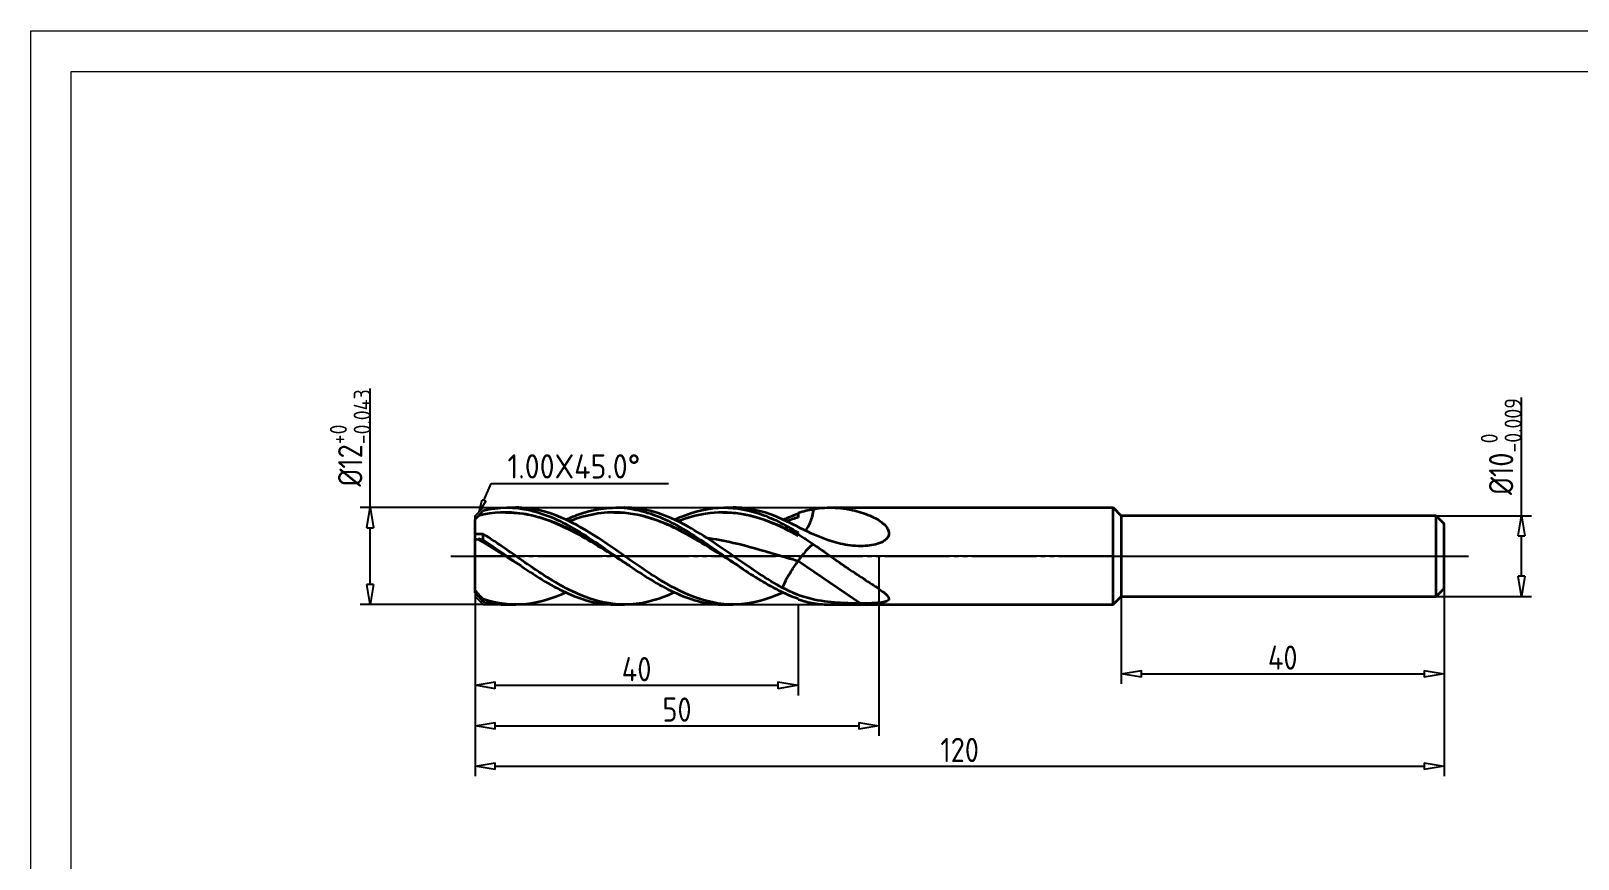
# Model space of a CAD drawing. Header units: millimetres. Extents: x 2708 to 3005, y 1026 to 1236.
# Drawn here: x 2713.4 to 2905, y 1128.3 to 1230.8 of the extents above; entities that cross this region are included whole.
import ezdxf
from ezdxf import colors
from ezdxf.entities.mleader import LeaderData, LeaderLine
from ezdxf.enums import TextEntityAlignment as Align
from ezdxf.math import Vec2, Vec3

# ---------------------------------------------------------------- set-up
doc = ezdxf.new("R2010")
doc.units = ezdxf.units.MM
doc.linetypes.add('JIS_09_08', pattern=[10.75, 8, -0.55, 0.55, -0.55, 0.55, -0.55])
for name, color, linetype in [('中心线', 2, 'JIS_09_08'), ('图框', 7, 'Continuous'), ('尺寸线', 3, 'Continuous'), ('标注', 3, 'Continuous')]:
    doc.layers.add(name, color=color, linetype=linetype)
doc.layers.add('轮廓', color=4, linetype='Continuous', lineweight=35)
doc.styles.add('ZQisocp', font='geniso.shx', dxfattribs={"height": 3})
doc.styles.add('工程字', font='gbenor.shx', dxfattribs={"bigfont": 'gbcbig.shx'})
doc.styles.add('样式 1', font='simsunb.ttf')
doc.dimstyles.new('ZQH', dxfattribs={"dimtxt": 3, "dimasz": 2.5, "dimexe": 1.25, "dimexo": 0, "dimgap": 0.5, "dimtad": 1, "dimdec": 3, "dimdsep": 46, "dimtxsty": '工程字', "dimblk": 'CLOSEDBLANK', "dimcen": -0.8, "dimclrd": 3, "dimclre": 3, "dimclrt": 3, "dimadec": 1, "dimazin": 2, "dimtfac": 1, "dimtdec": 3, "dimtofl": 0, "dimtmove": 0, "dimatfit": 3, "dimldrblk": 'CLOSEDBLANK', "dimfxl": 1, "dimtolj": 1, "dimtzin": 0, "dimarcsym": 0})

# ---------------------------------------------------------------- blocks, each defined once
blk = doc.blocks.new('TYFrameXD')
at = {"layer": '图框', "lineweight": 9}
for p, q in [((5, 5), (5, 205)), ((5, 205), (292, 205)), ((10, 10), (10, 200)), ((10, 200), (287, 200))]:
    blk.add_line(p, q, dxfattribs=at)
at = {"layer": '图框', "style": '样式 1', "flags": 1}
for tag, height, p in [('被加工材料', 1.2, (258.35, 62.06)), ('工件类型', 1.2, (258.35, 58.88)), ('刀具材料', 1.2, (258.35, 55.95)), ('冷却', 1.2, (258.35, 52.93)), ('涂层', 1.2, (258.35, 49.72)), ('孔公差', 1.2, (258.35, 46.73)), ('通孔', 1.2, (258.35, 43.61)), ('设计', 1.73, (215.5, 38.5)), ('刀具名称', 1.73, (264.42, 38.5)), ('设计日期', 1.73, (215.5, 30)), ('刀具编号', 1.73, (264.42, 30)), ('客户名称', 1.73, (264.42, 23.5)), ('审核', 1.73, (215.5, 21.8)), ('客户编号', 1.73, (264.42, 20)), ('审核日期', 1.73, (215.5, 14)), ('图号', 1.73, (264.42, 14, 30))]:
    blk.add_attdef(tag, text='', height=height, dxfattribs=at).set_placement(p, align=Align.MIDDLE_CENTER)
blk = doc.blocks.new('_ClosedBlank')
at = {"color": 0, "linetype": 'ByBlock', "lineweight": -2}
for p, q in [((-1, 0.167), (0, 0)), ((-1, 0.167), (-1, -0.167)), ((0, 0), (-1, -0.167))]:
    blk.add_line(p, q, dxfattribs=at)
blk = doc.blocks.new('*D7')
at = {"layer": 'Defpoints', "color": 0, "transparency": 16777216}
for p in [(2887.42, 1170.82), (2887.42, 1160.82), (2897.98, 1160.82)]:
    blk.add_point(p, dxfattribs=at)
at = {"layer": '尺寸线', "color": 3, "lineweight": -2, "transparency": 16777216}
for p, q in [((2897.98, 1170.82), (2897.98, 1185.44)), ((2887.42, 1170.82), (2899.23, 1170.82)), ((2897.98, 1163.32), (2897.98, 1168.32)), ((2887.42, 1160.82), (2899.23, 1160.82))]:
    blk.add_line(p, q, dxfattribs=at)
at = {"layer": '尺寸线', "color": 3, "lineweight": -2, "transparency": 16777216, "xscale": 2.5, "yscale": 2.5, "zscale": 2.5}
for p, rotation in [((2897.98, 1170.82), 90), ((2897.98, 1160.82), 270)]:
    blk.add_blockref('_ClosedBlank', p, dxfattribs=dict(at, rotation=rotation))
at = {"layer": '尺寸线', "color": 3, "transparency": 16777216, "insert": (2895.47, 1179.38), "char_height": 3, "attachment_point": 5, "rotation": 90, "style": '工程字'}
blk.add_mtext('\\A1;%%C10{\\H0.7x;\\S 0^ -0.009;}', dxfattribs=at)
blk = doc.blocks.new('*D8')
at = {"layer": 'Defpoints', "color": 0, "transparency": 16777216}
for p in [(2888.42, 1161.82), (2848.42, 1160.82), (2888.42, 1151.25)]:
    blk.add_point(p, dxfattribs=at)
at = {"layer": '尺寸线', "color": 3, "lineweight": -2, "transparency": 16777216}
for p, q in [((2888.42, 1161.82), (2888.42, 1150)), ((2848.42, 1160.82), (2848.42, 1150)), ((2850.92, 1151.25), (2885.92, 1151.25))]:
    blk.add_line(p, q, dxfattribs=at)
at = {"layer": '尺寸线', "color": 3, "lineweight": -2, "transparency": 16777216, "xscale": 2.5, "yscale": 2.5, "zscale": 2.5, "rotation": 180}
blk.add_blockref('_ClosedBlank', (2848.42, 1151.25), dxfattribs=at)
at = {"layer": '尺寸线', "color": 3, "lineweight": -2, "transparency": 16777216, "xscale": 2.5, "yscale": 2.5, "zscale": 2.5}
blk.add_blockref('_ClosedBlank', (2888.42, 1151.25), dxfattribs=at)
at = {"layer": '尺寸线', "color": 3, "transparency": 16777216, "insert": (2868.42, 1153.25), "char_height": 3, "attachment_point": 5, "style": '工程字'}
blk.add_mtext('\\A1;40', dxfattribs=at)
blk = doc.blocks.new('*D9')
at = {"layer": 'Defpoints', "color": 0, "transparency": 16777216}
for p in [(2768.42, 1159.82), (2808.42, 1159.82), (2808.42, 1149.82)]:
    blk.add_point(p, dxfattribs=at)
at = {"layer": '标注', "color": 3, "lineweight": -2, "transparency": 16777216}
for p, q in [((2768.42, 1159.82), (2768.42, 1148.57)), ((2808.42, 1159.82), (2808.42, 1148.57)), ((2770.92, 1149.82), (2805.92, 1149.82))]:
    blk.add_line(p, q, dxfattribs=at)
at = {"layer": '标注', "color": 3, "lineweight": -2, "transparency": 16777216, "xscale": 2.5, "yscale": 2.5, "zscale": 2.5, "rotation": 180}
blk.add_blockref('_ClosedBlank', (2768.42, 1149.82), dxfattribs=at)
at = {"layer": '标注', "color": 3, "lineweight": -2, "transparency": 16777216, "xscale": 2.5, "yscale": 2.5, "zscale": 2.5}
blk.add_blockref('_ClosedBlank', (2808.42, 1149.82), dxfattribs=at)
at = {"layer": '标注', "color": 3, "transparency": 16777216, "insert": (2788.42, 1151.82), "char_height": 3, "attachment_point": 5, "style": '工程字'}
blk.add_mtext('\\A1;40', dxfattribs=at)
blk = doc.blocks.new('*D10')
at = {"layer": 'Defpoints', "color": 0, "transparency": 16777216}
for p in [(2768.42, 1165.82), (2818.42, 1165.82), (2818.42, 1144.82)]:
    blk.add_point(p, dxfattribs=at)
at = {"layer": '标注', "color": 3, "lineweight": -2, "transparency": 16777216}
for p, q in [((2768.42, 1165.82), (2768.42, 1143.57)), ((2818.42, 1165.82), (2818.42, 1143.57)), ((2770.92, 1144.82), (2815.92, 1144.82))]:
    blk.add_line(p, q, dxfattribs=at)
at = {"layer": '标注', "color": 3, "lineweight": -2, "transparency": 16777216, "xscale": 2.5, "yscale": 2.5, "zscale": 2.5, "rotation": 180}
blk.add_blockref('_ClosedBlank', (2768.42, 1144.82), dxfattribs=at)
at = {"layer": '标注', "color": 3, "lineweight": -2, "transparency": 16777216, "xscale": 2.5, "yscale": 2.5, "zscale": 2.5}
blk.add_blockref('_ClosedBlank', (2818.42, 1144.82), dxfattribs=at)
at = {"layer": '标注', "color": 3, "transparency": 16777216, "insert": (2793.42, 1146.82), "char_height": 3, "attachment_point": 5, "style": '工程字'}
blk.add_mtext('\\A1;50', dxfattribs=at)
blk = doc.blocks.new('*D11')
at = {"layer": 'Defpoints', "color": 0, "transparency": 16777216}
for p in [(2768.42, 1165.82), (2888.42, 1165.82), (2888.42, 1139.82)]:
    blk.add_point(p, dxfattribs=at)
at = {"layer": '标注', "color": 3, "lineweight": -2, "transparency": 16777216}
for p, q in [((2768.42, 1165.82), (2768.42, 1138.57)), ((2888.42, 1165.82), (2888.42, 1138.57)), ((2770.92, 1139.82), (2885.92, 1139.82))]:
    blk.add_line(p, q, dxfattribs=at)
at = {"layer": '标注', "color": 3, "lineweight": -2, "transparency": 16777216, "xscale": 2.5, "yscale": 2.5, "zscale": 2.5, "rotation": 180}
blk.add_blockref('_ClosedBlank', (2768.42, 1139.82), dxfattribs=at)
at = {"layer": '标注', "color": 3, "lineweight": -2, "transparency": 16777216, "xscale": 2.5, "yscale": 2.5, "zscale": 2.5}
blk.add_blockref('_ClosedBlank', (2888.42, 1139.82), dxfattribs=at)
at = {"layer": '标注', "color": 3, "transparency": 16777216, "insert": (2828.42, 1141.82), "char_height": 3, "attachment_point": 5, "style": '工程字'}
blk.add_mtext('\\A1;120', dxfattribs=at)
blk = doc.blocks.new('*D12')
at = {"layer": 'Defpoints', "color": 0, "transparency": 16777216}
for p in [(2769.42, 1171.82), (2755.42, 1159.82), (2769.42, 1159.82)]:
    blk.add_point(p, dxfattribs=at)
at = {"layer": '标注', "color": 3, "lineweight": -2, "transparency": 16777216}
for p, q in [((2755.42, 1171.82), (2755.42, 1186.56)), ((2769.42, 1171.82), (2754.17, 1171.82)), ((2755.42, 1162.32), (2755.42, 1169.32)), ((2769.42, 1159.82), (2754.17, 1159.82))]:
    blk.add_line(p, q, dxfattribs=at)
at = {"layer": '标注', "color": 3, "lineweight": -2, "transparency": 16777216, "xscale": 2.5, "yscale": 2.5, "zscale": 2.5}
for p, rotation in [((2755.42, 1171.82), 90), ((2755.42, 1159.82), 270)]:
    blk.add_blockref('_ClosedBlank', p, dxfattribs=dict(at, rotation=rotation))
at = {"layer": '标注', "color": 3, "transparency": 16777216, "insert": (2752.96, 1180.44), "char_height": 3, "attachment_point": 5, "rotation": 90, "style": '工程字'}
blk.add_mtext('\\A1;%%C12{\\H0.7x;\\S+0^ -0.043;}', dxfattribs=at)

msp = doc.modelspace()

# ---------------------------------------------------------------- linework, layer by layer
at = {"color": 2}
msp.add_lwpolyline([(2768.4243, 1165.817), (2768.4243, 1170.817), (2769.4243, 1171.817), (2847.4243, 1171.817), (2847.4243, 1165.817)], close=True, dxfattribs=at)
at = {"color": 2, "extrusion": (0, -1.22465e-16, -1)}
msp.add_lwpolyline([(-2768.4243, 1165.817), (-2768.4243, 1160.817), (-2769.4243, 1159.817), (-2847.4243, 1159.817), (-2847.4243, 1165.817)], close=True, dxfattribs=at)
at = {"layer": '中心线'}
for p, q in [((2765.4243, 1165.817), (2891.4243, 1165.817)), ((2846.3657, 1165.817), (2890.1666, 1165.817))]:
    msp.add_line(p, q, dxfattribs=at)
at = {"layer": '轮廓', "lineweight": 35}
for p, q in [((2772.17, 1171.217), (2772.3666, 1171.217)), ((2772.3666, 1171.817), (2773.4687, 1171.817)), ((2785.6299, 1171.217), (2785.8266, 1171.217)), ((2785.8266, 1171.817), (2786.9286, 1171.817)), ((2799.0899, 1171.217), (2799.2866, 1171.217)), ((2799.2866, 1171.817), (2800.3886, 1171.817)), ((2812.3934, 1171.817), (2847.4243, 1171.817)), ((2847.4243, 1159.817), (2847.4243, 1171.817)), ((2808.4243, 1168.5144), (2808.4243, 1168.7168)), ((2768.4243, 1167.9292), (2768.4243, 1168.5341)), ((2769.4243, 1167.837), (2769.4243, 1168.5449)), ((2808.4243, 1165.2164), (2816.1664, 1159.9453)), ((2768.4243, 1161.285), (2768.4243, 1161.6197)), ((2769.4243, 1160.1673), (2769.4243, 1160.473)), ((2772.3666, 1159.817), (2773.4687, 1159.817)), ((2785.8266, 1159.817), (2786.9286, 1159.817)), ((2799.2866, 1159.817), (2800.3886, 1159.817)), ((2808.4243, 1160.4576), (2808.4243, 1160.5643)), ((2812.3934, 1159.817), (2847.4243, 1159.817))]:
    msp.add_line(p, q, dxfattribs=at)
at = {"layer": '轮廓'}
for p, q in [((2847.4243, 1171.817), (2848.4243, 1170.817)), ((2848.4243, 1170.817), (2848.4243, 1160.817)), ((2887.4243, 1170.817), (2848.4243, 1170.817)), ((2887.4243, 1170.817), (2888.4243, 1169.817)), ((2887.4243, 1160.817), (2887.4243, 1170.817)), ((2888.4243, 1161.817), (2888.4243, 1169.817)), ((2888.4243, 1161.817), (2887.4243, 1160.817)), ((2847.4243, 1159.817), (2848.4243, 1160.817)), ((2848.4243, 1160.817), (2887.4243, 1160.817))]:
    msp.add_line(p, q, dxfattribs=at)
at = {"layer": '轮廓', "lineweight": 35}
for points in [[(2768.4243, 1170.349), (2768.5606, 1170.5018), (2768.6939, 1170.6562), (2768.8243, 1170.8106)], [(2768.8763, 1170.823), (2769.0607, 1171.0387), (2769.2433, 1171.2536), (2769.4243, 1171.4668)], [(2806.5676, 1170.3235), (2807.1841, 1170.6086), (2807.8018, 1170.8591), (2808.4243, 1171.0698)], [(2808.4243, 1170.6031), (2807.9467, 1170.4638), (2807.4711, 1170.3027), (2806.9959, 1170.1219)], [(2808.4243, 1171.1765), (2809.065, 1171.3782), (2809.7065, 1171.5352), (2810.353, 1171.6433)], [(2808.4243, 1171.1765), (2808.4243, 1170.9788), (2808.4243, 1170.7872), (2808.4243, 1170.6031)], [(2768.4243, 1168.5341), (2768.4243, 1168.5376), (2768.4243, 1168.541), (2768.4243, 1168.5445)], [(2768.4243, 1167.9292), (2768.5606, 1167.9239), (2768.6939, 1167.9047), (2768.8243, 1167.8722)], [(2768.8243, 1167.8722), (2768.8243, 1167.9104), (2768.8243, 1167.9485), (2768.8243, 1167.9863)], [(2768.8243, 1167.9863), (2770.0051, 1167.3049), (2771.1858, 1166.561), (2772.3666, 1165.817)], [(2768.8243, 1167.9863), (2769.0263, 1167.9509), (2769.2262, 1167.9009), (2769.4243, 1167.837)], [(2774.1076, 1164.6063), (2772.3319, 1165.6967), (2770.5984, 1166.8383), (2768.8243, 1167.8722)], [(2808.4243, 1168.5144), (2808.4243, 1168.4686), (2808.4243, 1168.4023), (2808.4243, 1168.3176)], [(2808.4243, 1168.5144), (2809.0652, 1168.1136), (2809.7067, 1167.6897), (2810.353, 1167.2503)], [(2768.4243, 1161.285), (2768.5606, 1161.1322), (2768.6939, 1160.9778), (2768.8243, 1160.8234)], [(2806.4956, 1161.2774), (2806.4982, 1161.2984), (2806.5009, 1161.3193), (2806.5037, 1161.3402)], [(2806.5676, 1161.3105), (2806.5436, 1161.2994), (2806.5196, 1161.2884), (2806.4956, 1161.2774)], [(2768.8243, 1160.8234), (2768.8243, 1160.8391), (2768.8243, 1160.8553), (2768.8243, 1160.8719)], [(2768.8243, 1160.8719), (2769.0263, 1160.6357), (2769.2262, 1160.4005), (2769.4243, 1160.1673)], [(2768.8763, 1160.811), (2768.859, 1160.8151), (2768.8417, 1160.8193), (2768.8243, 1160.8234)], [(2769.4243, 1160.1673), (2770.4144, 1159.9339), (2771.3904, 1159.8171), (2772.3666, 1159.8171)], [(2808.4243, 1160.4576), (2809.0652, 1160.2558), (2809.7067, 1160.0988), (2810.353, 1159.9907)], [(2810.353, 1159.9907), (2811.0402, 1159.8758), (2811.7117, 1159.817), (2812.3936, 1159.817)]]:
    msp.add_open_spline(points, degree=3, dxfattribs=at)
for points, knots in [([(2787.5676, 1164.6063), (2787.171, 1164.8499), (2786.7736, 1165.0979), (2784.2653, 1166.6726), (2782.2248, 1167.9938), (2778.1646, 1170.0407), (2776.2683, 1170.7435), (2772.4682, 1171.3373), (2770.6682, 1171.2529), (2768.8243, 1170.8106)], [-22.73134334, -22.73134334, -22.73134334, -22.73134334, -21.31596746, -21.31596746, -13.83684293, -13.83684293, -6.91842147, -6.91842147, -0.36158677, -0.36158677, -0.36158677, -0.36158677]), ([(2769.4243, 1171.4668), (2771.3819, 1171.9282), (2773.2842, 1171.9338), (2777.1995, 1171.031), (2779.1019, 1170.1495), (2783.0172, 1167.8214), (2784.9195, 1166.4437), (2788.8348, 1163.7227), (2790.7372, 1162.46), (2794.6525, 1160.553), (2796.5549, 1159.9651), (2798.7713, 1159.8251), (2799.0292, 1159.817), (2799.2866, 1159.817)], [0.00016448, 0.00016448, 0.00016448, 0.00016448, 7.16954275, 7.16954275, 14.33908549, 14.33908549, 21.50862824, 21.50862824, 28.67817098, 28.67817098, 35.84771373, 35.84771373, 36.79535099, 36.79535099, 36.79535099, 36.79535099]), ([(2772.3666, 1171.2166), (2772.6612, 1171.2168), (2772.9558, 1171.2074), (2773.2505, 1171.1883), (2774.7258, 1171.0926), (2776.2012, 1170.7529), (2777.6766, 1170.2129), (2779.152, 1169.673), (2780.6274, 1168.9339), (2782.1028, 1168.0905), (2783.344, 1167.381), (2784.5853, 1166.5991), (2785.8266, 1165.817)], [0.46007179, 0.46007179, 0.46007179, 0.46007179, 0.56321897, 0.56321897, 0.56321897, 1.07975743, 1.07975743, 1.07975743, 1.5962959, 1.5962959, 1.5962959, 2.03086812, 2.03086812, 2.03086812, 2.03086812]), ([(2806.4956, 1161.2774), (2804.538, 1160.3811), (2802.6356, 1159.8667), (2798.7203, 1159.7742), (2796.8179, 1160.1987), (2793.4157, 1161.6313), (2791.9937, 1162.4341), (2788.5915, 1164.6069), (2786.6892, 1166.0127), (2783.2869, 1168.3171), (2781.865, 1169.2149), (2778.5721, 1170.8869), (2776.7706, 1171.5124), (2774.4351, 1171.7885), (2773.9511, 1171.817), (2773.4686, 1171.817)], [0, 0, 0, 0, 7.16954291, 7.16954291, 14.33908582, 14.33908582, 19.62955667, 19.62955667, 26.79909958, 26.79909958, 32.08957042, 32.08957042, 38.85855945, 38.85855945, 40.64295615, 40.64295615, 40.64295615, 40.64295615]), ([(2779.6476, 1170.3235), (2780.116, 1170.5401), (2780.5862, 1170.7372), (2783.0172, 1171.6361), (2784.9195, 1171.9396), (2788.8348, 1171.6043), (2790.7372, 1170.9754), (2794.6525, 1169.0058), (2796.5549, 1167.7234), (2800.1759, 1165.1983), (2801.805, 1164.0324), (2805.1318, 1161.975), (2806.7609, 1161.1272), (2808.4243, 1160.5643)], [12.60549362, 12.60549362, 12.60549362, 12.60549362, 14.33908549, 14.33908549, 21.50862824, 21.50862824, 28.67817098, 28.67817098, 35.84771373, 35.84771373, 41.93956675, 41.93956675, 48.03141978, 48.03141978, 48.03141978, 48.03141978]), ([(2801.0276, 1164.6063), (2799.6612, 1165.4455), (2798.3129, 1166.3195), (2794.8351, 1168.4428), (2792.7947, 1169.5646), (2789.2409, 1170.8106), (2787.819, 1171.1177), (2784.2653, 1171.312), (2782.2248, 1170.9345), (2780.1017, 1170.1317), (2780.0877, 1170.1264), (2780.0737, 1170.121)], [-38.77050505, -38.77050505, -38.77050505, -38.77050505, -33.91754622, -33.91754622, -26.43842169, -26.43842169, -21.31596746, -21.31596746, -13.83684293, -13.83684293, -13.78733526, -13.78733526, -13.78733526, -13.78733526]), ([(2785.8266, 1171.2167), (2786.0607, 1171.2169), (2786.2948, 1171.211), (2786.5289, 1171.1989), (2788.0043, 1171.1228), (2789.4797, 1170.8022), (2790.9551, 1170.2784), (2792.4305, 1169.7545), (2793.9059, 1169.0286), (2795.3813, 1168.1938), (2796.683, 1167.4571), (2797.9848, 1166.6372), (2799.2866, 1165.817)], [2.0308681, 2.0308681, 2.0308681, 2.0308681, 2.11283436, 2.11283436, 2.11283436, 2.62937282, 2.62937282, 2.62937282, 3.14591128, 3.14591128, 3.14591128, 3.60166442, 3.60166442, 3.60166442, 3.60166442]), ([(2806.4956, 1161.8938), (2804.538, 1162.9309), (2802.6356, 1164.2445), (2798.7203, 1166.9844), (2796.8179, 1168.3298), (2793.4157, 1170.2332), (2791.9937, 1170.8746), (2789.3298, 1171.6395), (2788.1319, 1171.8169), (2786.9287, 1171.817)], [0, 0, 0, 0, 7.16954291, 7.16954291, 14.33908582, 14.33908582, 19.62955667, 19.62955667, 24.09530614, 24.09530614, 24.09530614, 24.09530614]), ([(2793.1076, 1170.3235), (2794.9207, 1171.1616), (2796.6927, 1171.6776), (2800.1759, 1171.8976), (2801.805, 1171.6627), (2805.1318, 1170.5705), (2806.7609, 1169.7364), (2808.4243, 1168.7168)], [29.18298729, 29.18298729, 29.18298729, 29.18298729, 35.84771373, 35.84771373, 41.93956675, 41.93956675, 48.03141978, 48.03141978, 48.03141978, 48.03141978]), ([(2808.4243, 1168.3176), (2807.2251, 1168.9874), (2806.039, 1169.5763), (2803.6407, 1170.5161), (2802.4546, 1170.8565), (2799.8108, 1171.2731), (2798.3889, 1171.2742), (2795.7945, 1170.8691), (2794.665, 1170.5516), (2793.5337, 1170.1209)], [-47.54444169, -47.54444169, -47.54444169, -47.54444169, -43.29222107, -43.29222107, -39.04000046, -39.04000046, -33.91754622, -33.91754622, -29.84015307, -29.84015307, -29.84015307, -29.84015307]), ([(2799.2866, 1171.2168), (2799.4602, 1171.2169), (2799.6338, 1171.2137), (2799.8074, 1171.207), (2801.2828, 1171.1506), (2802.7582, 1170.8493), (2804.2336, 1170.3418), (2805.6305, 1169.8614), (2807.0274, 1169.1975), (2808.4243, 1168.4268)], [3.6016644, 3.6016644, 3.6016644, 3.6016644, 3.66244974, 3.66244974, 3.66244974, 4.1789882, 4.1789882, 4.1789882, 4.66805121, 4.66805121, 4.66805121, 4.66805121]), ([(2806.4956, 1170.3566), (2804.5592, 1171.2432), (2802.6763, 1171.7564), (2800.6226, 1171.8153), (2800.5055, 1171.817), (2800.3886, 1171.817)], [0, 0, 0, 0, 7.09174968, 7.09174968, 7.52134438, 7.52134438, 7.52134438, 7.52134438]), ([(2814.4018, 1171.6511), (2814.653, 1171.61), (2814.9039, 1171.5615), (2815.8704, 1171.3453), (2816.6003, 1171.1201), (2817.9446, 1170.5427), (2818.5092, 1170.2154), (2819.1616, 1169.6665), (2819.3958, 1169.4202), (2819.6106, 1168.9971), (2819.6611, 1168.8372), (2819.6699, 1168.5429), (2819.6475, 1168.4175), (2819.5462, 1168.1755), (2819.4716, 1168.0659), (2819.2545, 1167.8315), (2819.0994, 1167.7177), (2818.675, 1167.473), (2818.3527, 1167.3487), (2817.3872, 1167.1043), (2816.655, 1167.0292), (2815.0043, 1167.0847), (2814.1697, 1167.2132), (2812.1962, 1167.7002), (2811.1066, 1168.1282), (2808.8045, 1169.1956), (2807.6891, 1169.8102), (2806.4956, 1170.3566)], [4.95760818, 4.95760818, 4.95760818, 4.95760818, 5.87019386, 5.87019386, 8.4883464, 8.4883464, 11.02965586, 11.02965586, 12.49645726, 12.49645726, 13.27216389, 13.27216389, 13.85729449, 13.85729449, 14.42921344, 14.42921344, 15.20672517, 15.20672517, 16.4437678, 16.4437678, 18.42500563, 18.42500563, 20.42211657, 20.42211657, 23.30055277, 23.30055277, 26.60283351, 26.60283351, 26.60283351, 26.60283351]), ([(2809.3107, 1168.9714), (2809.431, 1169.1142), (2809.6699, 1169.452), (2809.9746, 1170.0726), (2810.2211, 1170.8177), (2810.3207, 1171.3576), (2810.353, 1171.6433)], [5.180024858, 5.180024858, 5.180024858, 5.180024858, 5.385587406, 5.609986881, 5.834386357, 6.086619427, 6.086619427, 6.086619427, 6.086619427]), ([(2810.353, 1171.6433), (2811.2388, 1171.7915), (2812.0983, 1171.8463), (2813.4578, 1171.779), (2813.9302, 1171.7282), (2814.4018, 1171.6511)], [0, 0, 0, 0, 3.24405438, 3.24405438, 4.95760818, 4.95760818, 4.95760818, 4.95760818]), ([(2768.4243, 1168.5445), (2768.4243, 1168.618), (2768.4243, 1168.6996), (2768.4243, 1169.0217), (2768.4243, 1169.3118), (2768.4243, 1169.8326), (2768.4243, 1170.0208), (2768.4243, 1170.2641), (2768.4243, 1170.3063), (2768.4243, 1170.349)], [5.41120288, 5.41120288, 5.41120288, 5.41120288, 5.95419492, 5.95419492, 7.3672223, 7.3672223, 8.07685287, 8.07685287, 8.22345429, 8.22345429, 8.22345429, 8.22345429]), ([(2769.4243, 1168.5449), (2769.397, 1168.5436), (2769.3695, 1168.5424), (2769.0373, 1168.5295), (2768.7273, 1168.5313), (2768.4243, 1168.5341)], [3.48132841, 3.48132841, 3.48132841, 3.48132841, 3.58607838, 3.58607838, 4.74662199, 4.74662199, 4.74662199, 4.74662199]), ([(2768.4243, 1161.6197), (2768.4243, 1161.6208), (2768.4243, 1161.6218), (2768.4243, 1162.0031), (2768.4243, 1162.4204), (2768.4243, 1163.4091), (2768.4243, 1163.9912), (2768.4243, 1165.2654), (2768.4243, 1165.9747), (2768.4243, 1166.935), (2768.4243, 1167.2587), (2768.4243, 1167.6817), (2768.4243, 1167.816), (2768.4243, 1167.9292)], [1.10248756, 1.10248756, 1.10248756, 1.10248756, 1.10608529, 1.10608529, 2.40287649, 2.40287649, 4.09899665, 4.09899665, 6.27039093, 6.27039093, 7.52401952, 7.52401952, 8.22145218, 8.22145218, 8.22145218, 8.22145218]), ([(2793.1076, 1161.3105), (2792.2564, 1160.917), (2791.4068, 1160.5909), (2788.5915, 1159.7826), (2786.6892, 1159.6655), (2783.2869, 1160.2697), (2781.865, 1160.7695), (2778.5722, 1162.3571), (2776.7706, 1163.5284), (2773.0741, 1166.0796), (2771.2726, 1167.3923), (2769.4243, 1168.5449)], [16.48868651, 16.48868651, 16.48868651, 16.48868651, 19.62955667, 19.62955667, 26.79909958, 26.79909958, 32.08957042, 32.08957042, 38.85847513, 38.85847513, 45.62737983, 45.62737983, 45.62737983, 45.62737983]), ([(2769.4243, 1167.837), (2771.3819, 1166.5463), (2773.2842, 1165.1356), (2777.1995, 1162.547), (2779.1019, 1161.4457), (2782.6654, 1160.128), (2784.234, 1159.8171), (2785.8265, 1159.817)], [0.00016448, 0.00016448, 0.00016448, 0.00016448, 7.16954275, 7.16954275, 14.33908549, 14.33908549, 20.2202702, 20.2202702, 20.2202702, 20.2202702]), ([(2797.0444, 1168.0989), (2798.1608, 1167.9443), (2799.2772, 1167.7323), (2800.3936, 1167.4764), (2802.1697, 1167.0693), (2803.9457, 1166.5529), (2805.7218, 1166.0216), (2806.6226, 1165.7521), (2807.5235, 1165.4793), (2808.4243, 1165.2164)], [3.62008861, 3.62008861, 3.62008861, 3.62008861, 4.01094121, 4.01094121, 4.01094121, 4.63275091, 4.63275091, 4.63275091, 4.9481342, 4.9481342, 4.9481342, 4.9481342]), ([(2808.4243, 1165.2165), (2808.7185, 1165.625), (2809.3066, 1166.3869), (2810.0146, 1167.1403), (2810.2841, 1167.2865), (2810.3494, 1167.2526), (2810.353, 1167.2503)], [0, 0, 0, 0, 0.44879895, 0.8975979, 1.34639685, 1.3742304, 1.3742304, 1.3742304, 1.3742304]), ([(2810.353, 1167.2503), (2811.2388, 1166.648), (2812.0983, 1166.0232), (2813.7081, 1164.8888), (2814.4348, 1164.3885), (2815.8704, 1163.4311), (2816.6003, 1162.9604), (2817.9446, 1162.0841), (2818.5092, 1161.7088), (2819.1616, 1161.2066), (2819.3958, 1161.0079), (2819.6106, 1160.7261), (2819.6611, 1160.6291), (2819.6699, 1160.47), (2819.6475, 1160.4082), (2819.5462, 1160.2984), (2819.4716, 1160.2534), (2819.2545, 1160.1635), (2819.0994, 1160.1252), (2818.675, 1160.0479), (2818.3527, 1160.015), (2817.4688, 1159.9598), (2816.8535, 1159.9453), (2816.1664, 1159.9453)], [0, 0, 0, 0, 3.24405438, 3.24405438, 5.87019386, 5.87019386, 8.4883464, 8.4883464, 11.02965586, 11.02965586, 12.49645726, 12.49645726, 13.27216389, 13.27216389, 13.85729449, 13.85729449, 14.42921344, 14.42921344, 15.20672517, 15.20672517, 16.4437678, 16.4437678, 18.15296811, 18.15296811, 18.15296811, 18.15296811]), ([(2806.4956, 1161.8938), (2806.5566, 1162.1032), (2806.7552, 1162.5536), (2807.1881, 1163.3303), (2807.6888, 1164.154), (2808.1301, 1164.8079), (2808.4243, 1165.2164)], [4.90895477, 4.90895477, 4.90895477, 4.90895477, 5.38558741, 5.60998688, 5.83438636, 6.28318531, 6.28318531, 6.28318531, 6.28318531]), ([(2769.4243, 1160.473), (2769.2674, 1160.6454), (2769.107, 1160.8251), (2768.7745, 1161.2055), (2768.5997, 1161.4097), (2768.4243, 1161.6197)], [3.46792366, 3.46792366, 3.46792366, 3.46792366, 4.05763743, 4.05763743, 4.66817322, 4.66817322, 4.66817322, 4.66817322]), ([(2779.6476, 1161.3105), (2778.0022, 1160.55), (2776.3843, 1160.0514), (2772.9453, 1159.6991), (2771.2057, 1159.9059), (2769.4243, 1160.473)], [33.03304424, 33.03304424, 33.03304424, 33.03304424, 39.10352687, 39.10352687, 45.62776218, 45.62776218, 45.62776218, 45.62776218]), ([(2816.1664, 1159.9453), (2816.057, 1159.9453), (2815.9458, 1159.9457), (2815.0059, 1159.9524), (2814.1729, 1159.978), (2812.2001, 1160.112), (2811.1097, 1160.251), (2808.806, 1160.8163), (2807.6899, 1161.261), (2806.4956, 1161.8938)], [18.15296811, 18.15296811, 18.15296811, 18.15296811, 18.42500563, 18.42500563, 20.4182956, 20.4182956, 23.29852979, 23.29852979, 26.60301438, 26.60301438, 26.60301438, 26.60301438])]:
    msp.add_open_spline(points, degree=3, knots=knots, dxfattribs=at)

# ---------------------------------------------------------------- block references
at = {"color": 0}
msp.add_blockref('TYFrameXD', (2708.4243, 1025.817), dxfattribs=at)

# ---------------------------------------------------------------- dimensions: what is measured, and where the dimension line sits
at = {"layer": '尺寸线'}
dim = msp.add_linear_dim(base=(2897.9832, 1160.817), p1=(2887.4243, 1170.817), p2=(2887.4243, 1160.817), angle=90, text='%%C<>{\\H0.7x;\\S 0^ -0.009;}', dimstyle='ZQH', dxfattribs=at)
dim.commit()
dim.dimension.update_dxf_attribs({"geometry": '*D7', "text_midpoint": (2897.9832, 1179.3797), "dimtype": 128})
dim = msp.add_linear_dim(base=(2888.4243, 1151.2469), p1=(2848.4243, 1160.817), p2=(2888.4243, 1161.817), dimstyle='ZQH', dxfattribs=at)
dim.commit()
dim.dimension.update_dxf_attribs({"geometry": '*D8', "text_midpoint": (2868.4243, 1151.2469), "dimtype": 128})
at = {"layer": '标注'}
dim = msp.add_linear_dim(base=(2755.4243, 1159.817), p1=(2769.4243, 1171.817), p2=(2769.4243, 1159.817), angle=89.999998, text='%%C<>{\\H0.7x;\\S+0^ -0.043;}', dimstyle='ZQH', dxfattribs=at)
dim.commit()
dim.dimension.update_dxf_attribs({"geometry": '*D12', "text_midpoint": (2755.4243, 1180.4408), "dimtype": 128})
for base, p2, picture, middle in [((2818.4243, 1144.817), (2818.4243, 1165.817), '*D10', (2793.4243, 1146.817)), ((2888.4243, 1139.817), (2888.4243, 1165.817), '*D11', (2828.4243, 1141.817))]:
    dim = msp.add_linear_dim(base=base, p1=(2768.4243, 1165.817), p2=p2, dimstyle='ZQH', dxfattribs=at)
    dim.commit()
    dim.dimension.update_dxf_attribs({"geometry": picture, "text_midpoint": middle})
at = {"layer": '标注', "color": 3}
dim = msp.add_linear_dim(base=(2808.4243, 1149.817), p1=(2768.4243, 1159.817), p2=(2808.4243, 1159.817), dimstyle='ZQH', dxfattribs=at)
dim.commit()
dim.dimension.update_dxf_attribs({"geometry": '*D9', "text_midpoint": (2788.4243, 1151.817)})

# ---------------------------------------------------------------- leaders
at = {"layer": '标注'}
ml = msp.add_multileader_mtext('Standard', dxfattribs=at)
ml.set_content('1.00X45.0°', color=3, style='ZQisocp')
ml.set_leader_properties(color=3)
ml.set_arrow_properties(name='CLOSEDBLANK')
ml.build(insert=Vec2(0, 0))
ml.multileader.update_dxf_attribs({"has_dogleg": 0, "text_left_attachment_type": 6, "text_right_attachment_type": 6, "dogleg_length": 0, "arrow_head_size": 1.5})
ctx = ml.context
ctx.base_point, ctx.char_height, ctx.arrow_head_size, ctx.plane_origin = Vec3(2770.4243, 1174.817), 3, 1.5, Vec3(2768.4243, 1165.817)
ctx.left_attachment, ctx.right_attachment = 6, 6
notes = []
notes.append((ctx, [(0, (1, 1, 0), (2770.4243, 1174.817), (1, 0), 0, [(0, [(2768.9243, 1171.317)], 0, [])])]))
ctx.mtext.insert, ctx.mtext.line_spacing_factor, ctx.mtext.line_spacing_style, ctx.mtext.flow_direction = Vec3(2772.4243, 1178.417), 0.8, 2, 5
for ctx, leaders in notes:
    for number, flags, end, landing, length, lines in leaders:
        leader = LeaderData()
        leader.index, (leader.has_last_leader_line, leader.has_dogleg_vector, leader.attachment_direction) = number, flags
        leader.last_leader_point, leader.dogleg_vector, leader.dogleg_length = Vec3(end), Vec3(landing), length
        for number, points, colour, breaks in lines:
            line = LeaderLine()
            line.index, line.vertices, line.color, line.breaks = number, Vec3.list(points), colors.encode_raw_color(colour), breaks
            leader.lines.append(line)
        ctx.leaders.append(leader)

doc.saveas('drawing.dxf')
